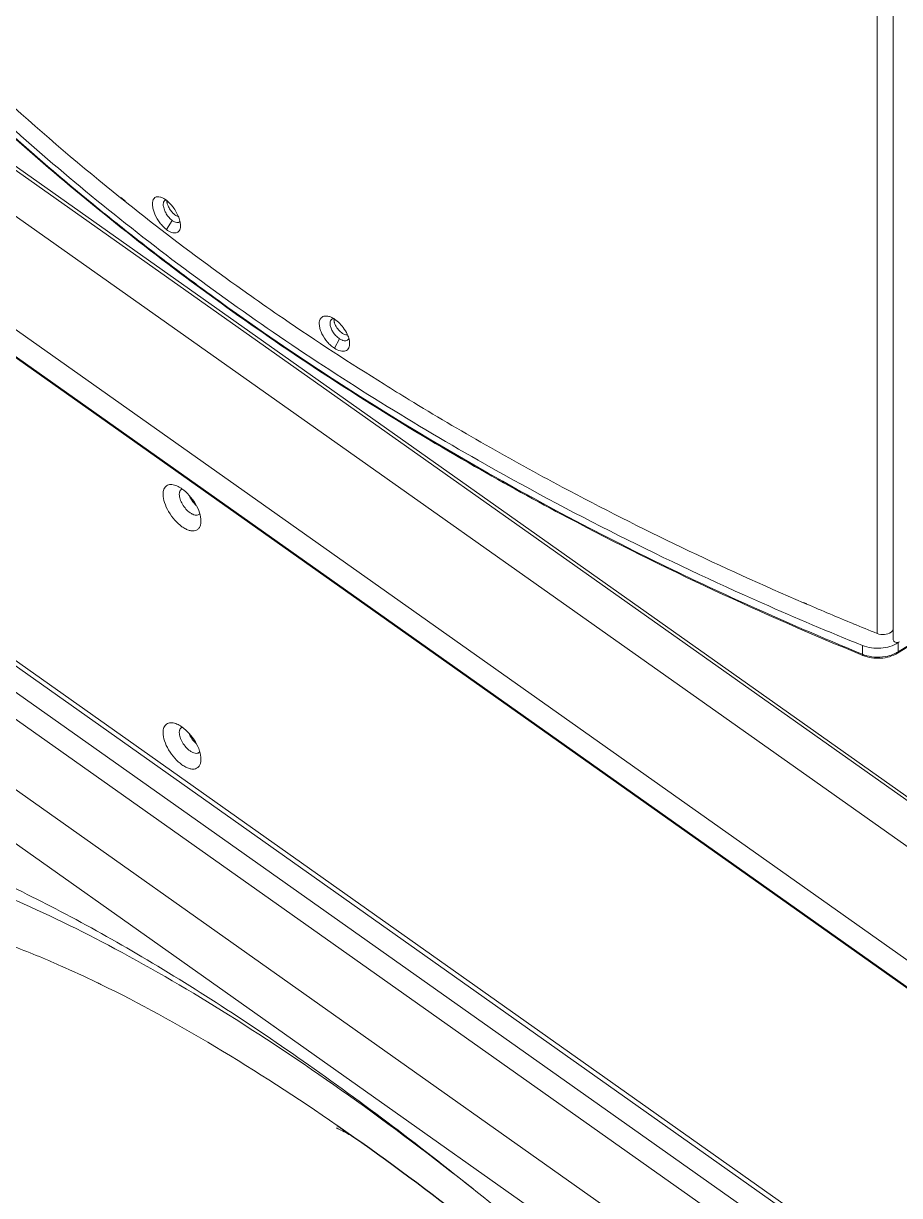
# Model space of a CAD drawing. Header units: millimetres. Extents: x 0 to 9253, y 0 to 2730.
# Drawn here: x 8609.7 to 8724.2, y 1543.4 to 1696.5 of the extents above; entities that cross this region are included whole.
import ezdxf

# ---------------------------------------------------------------- set-up
doc = ezdxf.new("R2010")
doc.units = ezdxf.units.MM
doc.layers.get('0').update_dxf_attribs({"lineweight": 13})
doc.layers.add('INTFCLR_5745', color=7, linetype='Continuous')
doc.layers.add('INTFCLR_5745_1_1', color=7, linetype='Continuous')

msp = doc.modelspace()

# ---------------------------------------------------------------- linework, layer by layer
at = {"color": 7, "linetype": 'Continuous'}
for p, q in [((8723.39, 1616.02), (8723.39, 1821.2)), ((8721.29, 1820.47), (8721.29, 1616.83)), ((8799.8, 1536.23), (8475.24, 1765.73)), ((8488.68, 1762.73), (8795.56, 1545.73)), ((8795.21, 1545.48), (8488.32, 1762.48)), ((8790.61, 1527.9), (8467.46, 1756.4)), ((8512.36, 1721.12), (8745.71, 1556.12)), ((8513.78, 1720), (8746.87, 1555.17)), ((8790.61, 1476.99), (8467.46, 1705.49)), ((8468.17, 1695.8), (8789.9, 1468.3)), ((8468.17, 1688.73), (8789.9, 1461.23)), ((8468.17, 1688.73), (8789.9, 1461.23)), ((8747.12, 1515.4), (8513.78, 1680.4)), ((8747.12, 1514.69), (8513.78, 1679.69)), ((8745.71, 1512.28), (8512.36, 1677.28)), ((8622.41, 1673.75), (8622.98, 1673.3)), ((8622.46, 1673.78), (8623.03, 1673.33)), ((8628.41, 1669.61), (8629.15, 1670.8)), ((8639.17, 1661.13), (8639.39, 1660.98)), ((8639.17, 1661.13), (8639.39, 1660.98)), ((8650.32, 1657.92), (8650.31, 1657.81)), ((8650.49, 1657.82), (8650.31, 1657.81)), ((8650.36, 1654.09), (8651.04, 1655.32)), ((8711.67, 1620.84), (8712.07, 1620.66)), ((8711.7, 1620.87), (8712.1, 1620.7)), ((8734.22, 1620.63), (8723.96, 1614.26)), ((8734.29, 1620.79), (8724.03, 1614.43)), ((8724.21, 1615.75), (8724.03, 1615.63)), ((8724.03, 1614.43), (8724.03, 1615.63)), ((8719.36, 1615.26), (8719.36, 1614.12)), ((8631.7, 1603.15), (8631.82, 1603.23)), ((8650.72, 1552.56), (8650.82, 1552.49)), ((8650.74, 1552.51), (8650.84, 1552.43))]:
    msp.add_line(p, q, dxfattribs=at)
for centre, radius, start, end in [((8626.41, 1670.82), 3.29, 52.519, 53.9969), ((8630.52, 1672.59), 2.26, 230.0017, 232.512), ((8648.57, 1655.16), 3.28, 56.8479, 58.7382), ((8887.12, 2028.41), 443.73, 246.7659, 247.6166), ((8888.95, 2032.84), 448.53, 247.6155, 248.0496), ((8721.14, 1618.45), 4.68, 247.6998, 248.9898), ((8721.98, 1617.72), 3.88, 299.8644, 301.8963), ((8548.02, 1423.62), 163.93, 64.0103, 64.2258), ((8643.74, 1537.86), 15.93, 64.036, 64.3375)]:
    msp.add_arc(centre, radius, start, end, dxfattribs=at)
for points, knots in [([(8575.96, 1715.41), (8582.02, 1707.98), (8595.17, 1693.51), (8617.25, 1673.51), (8641.85, 1655), (8659.52, 1643.92), (8668.69, 1638.66)], [0, 0, 0, 0, 0.237758, 0.483668, 0.737814, 1, 1, 1, 1]), ([(8617.99, 1673.6), (8610.22, 1679.99), (8595.5, 1693.26), (8582.15, 1707.91), (8576, 1715.44)], [0, 0, 0, 0, 0.508577, 1, 1, 1, 1]), ([(8669.16, 1639.45), (8660, 1644.66), (8642.37, 1655.64), (8617.81, 1674.06), (8595.74, 1694.02), (8582.61, 1708.48), (8576.54, 1715.91)], [0, 0, 0, 0, 0.261657, 0.515587, 0.761654, 1, 1, 1, 1]), ([(8585.1, 1709.06), (8587.89, 1705.93), (8599.56, 1693.38), (8612.32, 1681.85), (8622.41, 1673.75)], [0, 0, 0, 0, 0.244822, 1, 1, 1, 1]), ([(8627.24, 1673.89), (8627.12, 1673.88), (8626.9, 1673.8), (8626.75, 1673.61), (8626.7, 1673.51)], [0, 0, 0, 0, 0.495877, 1, 1, 1, 1]), ([(8627.77, 1673.8), (8627.72, 1673.82), (8627.55, 1673.87), (8627.37, 1673.9), (8627.24, 1673.89)], [0, 0, 0, 0, 0.276366, 1, 1, 1, 1]), ([(8617.99, 1673.6), (8619.1, 1672.68), (8621.91, 1670.41), (8626.47, 1666.82), (8629.95, 1664.19), (8631.71, 1662.89)], [0, 0, 0, 0, 0.248177, 0.622893, 1, 1, 1, 1]), ([(8622.98, 1673.3), (8624.29, 1672.25), (8629.59, 1668.08), (8635.02, 1664.06), (8639.17, 1661.13)], [0, 0, 0, 0, 0.248071, 1, 1, 1, 1]), ([(8626.7, 1673.51), (8626.64, 1673.39), (8626.57, 1673.12), (8626.59, 1672.65), (8626.7, 1672.13), (8626.98, 1671.37), (8627.41, 1670.64), (8627.95, 1670.01), (8628.26, 1669.73), (8628.41, 1669.61)], [0, 0, 0, 0, 0.084889, 0.187709, 0.307676, 0.441609, 0.728359, 0.869139, 1, 1, 1, 1]), ([(8628.34, 1673.48), (8628.3, 1673.52), (8628.11, 1673.64), (8627.92, 1673.74), (8627.77, 1673.8)], [0, 0, 0, 0, 0.270135, 1, 1, 1, 1]), ([(8628.02, 1672.63), (8628.01, 1672.67), (8627.99, 1672.83), (8627.99, 1672.99), (8628.02, 1673.1)], [0, 0, 0, 0, 0.276991, 1, 1, 1, 1]), ([(8628.02, 1673.1), (8628.02, 1673.13), (8628.06, 1673.24), (8628.12, 1673.35), (8628.19, 1673.4)], [0, 0, 0, 0, 0.277812, 1, 1, 1, 1]), ([(8628.32, 1671.81), (8628.28, 1671.88), (8628.15, 1672.14), (8628.06, 1672.42), (8628.02, 1672.63)], [0, 0, 0, 0, 0.267528, 1, 1, 1, 1]), ([(8628.74, 1673.14), (8628.72, 1673.17), (8628.61, 1673.27), (8628.5, 1673.36), (8628.41, 1673.43)], [0, 0, 0, 0, 0.257227, 1, 1, 1, 1]), ([(8628.46, 1673.41), (8628.46, 1673.4), (8628.46, 1673.32), (8628.47, 1673.24), (8628.48, 1673.18)], [0, 0, 0, 0, 0.23618, 1, 1, 1, 1]), ([(8628.48, 1673.18), (8628.49, 1673.14), (8628.52, 1672.97), (8628.58, 1672.8), (8628.63, 1672.68)], [0, 0, 0, 0, 0.234195, 1, 1, 1, 1]), ([(8628.63, 1672.68), (8628.71, 1672.51), (8628.89, 1672.18), (8629.22, 1671.76), (8629.58, 1671.46), (8629.86, 1671.33), (8629.98, 1671.31)], [0, 0, 0, 0, 0.281936, 0.560247, 0.806183, 1, 1, 1, 1]), ([(8629.61, 1672.05), (8629.55, 1672.15), (8629.3, 1672.55), (8628.99, 1672.91), (8628.74, 1673.14)], [0, 0, 0, 0, 0.255602, 1, 1, 1, 1]), ([(8629.07, 1670.86), (8628.92, 1670.99), (8628.64, 1671.28), (8628.41, 1671.62), (8628.32, 1671.81)], [0, 0, 0, 0, 0.486027, 1, 1, 1, 1]), ([(8630.18, 1670.68), (8630.14, 1670.62), (8630, 1670.51), (8629.73, 1670.5), (8629.44, 1670.6), (8629.24, 1670.72), (8629.15, 1670.8)], [0, 0, 0, 0, 0.197488, 0.412219, 0.67751, 1, 1, 1, 1]), ([(8630.18, 1670.68), (8630.13, 1670.92), (8629.97, 1671.39), (8629.74, 1671.83), (8629.61, 1672.05)], [0, 0, 0, 0, 0.478308, 1, 1, 1, 1]), ([(8628.41, 1669.61), (8628.62, 1669.45), (8628.94, 1669.26), (8629.39, 1669.15), (8629.68, 1669.15), (8629.92, 1669.26), (8630.1, 1669.45), (8630.22, 1669.72), (8630.25, 1669.92), (8630.25, 1670.03)], [0, 0, 0, 0, 0.314459, 0.442818, 0.553813, 0.654419, 0.756039, 0.868974, 1, 1, 1, 1]), ([(8630.25, 1670.03), (8630.25, 1670.08), (8630.25, 1670.3), (8630.22, 1670.52), (8630.18, 1670.68)], [0, 0, 0, 0, 0.230844, 1, 1, 1, 1]), ([(8631.71, 1662.89), (8632.19, 1662.53), (8634.13, 1661.1), (8636.09, 1659.69), (8637.56, 1658.65)], [0, 0, 0, 0, 0.249311, 1, 1, 1, 1]), ([(8639.39, 1660.98), (8640.8, 1659.97), (8646.55, 1655.98), (8652.4, 1652.16), (8656.87, 1649.38)], [0, 0, 0, 0, 0.248118, 1, 1, 1, 1]), ([(8719.36, 1614.12), (8711.95, 1617.15), (8683.51, 1629.68), (8656.38, 1645.29), (8637.56, 1658.65)], [0, 0, 0, 0, 0.257547, 1, 1, 1, 1]), ([(8648.51, 1657.88), (8648.38, 1657.64), (8648.36, 1657.14), (8648.51, 1656.51), (8648.81, 1655.76), (8649.28, 1655.05), (8649.87, 1654.45), (8650.2, 1654.2), (8650.36, 1654.09)], [0, 0, 0, 0, 0.187325, 0.306257, 0.43896, 0.724731, 0.866634, 1, 1, 1, 1]), ([(8648.85, 1658.22), (8648.78, 1658.19), (8648.64, 1658.09), (8648.55, 1657.96), (8648.51, 1657.88)], [0, 0, 0, 0, 0.492142, 1, 1, 1, 1]), ([(8649.74, 1658.22), (8649.66, 1658.24), (8649.37, 1658.32), (8649.04, 1658.32), (8648.85, 1658.22)], [0, 0, 0, 0, 0.288452, 1, 1, 1, 1]), ([(8650.27, 1657.97), (8650.23, 1657.99), (8650.06, 1658.09), (8649.88, 1658.17), (8649.74, 1658.22)], [0, 0, 0, 0, 0.26481, 1, 1, 1, 1]), ([(8649.82, 1657.08), (8649.8, 1657.19), (8649.78, 1657.4), (8649.85, 1657.69), (8650.02, 1657.9), (8650.19, 1657.96), (8650.27, 1657.97)], [0, 0, 0, 0, 0.306239, 0.559167, 0.777555, 1, 1, 1, 1]), ([(8651.04, 1655.32), (8650.89, 1655.41), (8650.6, 1655.66), (8650.24, 1656.09), (8649.97, 1656.57), (8649.85, 1656.91), (8649.82, 1657.08)], [0, 0, 0, 0, 0.247334, 0.510735, 0.768697, 1, 1, 1, 1]), ([(8650.31, 1657.81), (8650.31, 1657.8), (8650.31, 1657.72), (8650.32, 1657.64), (8650.34, 1657.58)], [0, 0, 0, 0, 0.236778, 1, 1, 1, 1]), ([(8650.34, 1657.58), (8650.34, 1657.54), (8650.38, 1657.36), (8650.45, 1657.2), (8650.51, 1657.08)], [0, 0, 0, 0, 0.234344, 1, 1, 1, 1]), ([(8651.66, 1656.6), (8651.49, 1656.86), (8651.09, 1657.34), (8650.61, 1657.74), (8650.36, 1657.91)], [0, 0, 0, 0, 0.515294, 1, 1, 1, 1]), ([(8650.51, 1657.08), (8650.62, 1656.86), (8650.88, 1656.47), (8651.24, 1656.16), (8651.43, 1656.03)], [0, 0, 0, 0, 0.51021, 1, 1, 1, 1]), ([(8651.43, 1656.03), (8651.49, 1656), (8651.69, 1655.88), (8651.93, 1655.81), (8652.09, 1655.82)], [0, 0, 0, 0, 0.28903, 1, 1, 1, 1]), ([(8652.24, 1655.42), (8652.21, 1655.52), (8652.07, 1655.93), (8651.85, 1656.32), (8651.66, 1656.6)], [0, 0, 0, 0, 0.235342, 1, 1, 1, 1]), ([(8650.36, 1654.09), (8650.61, 1653.93), (8650.98, 1653.75), (8651.5, 1653.68), (8651.82, 1653.73), (8652.08, 1653.89), (8652.26, 1654.14), (8652.36, 1654.47), (8652.36, 1654.71), (8652.35, 1654.84)], [0, 0, 0, 0, 0.305775, 0.431855, 0.542075, 0.644054, 0.748715, 0.865464, 1, 1, 1, 1]), ([(8651.52, 1655.1), (8651.48, 1655.11), (8651.31, 1655.16), (8651.16, 1655.24), (8651.04, 1655.32)], [0, 0, 0, 0, 0.229007, 1, 1, 1, 1]), ([(8652.25, 1655.41), (8652.22, 1655.35), (8652.16, 1655.22), (8651.91, 1655.05), (8651.67, 1655.06), (8651.52, 1655.1)], [0, 0, 0, 0, 0.243655, 0.473938, 1, 1, 1, 1]), ([(8652.35, 1654.84), (8652.35, 1654.89), (8652.33, 1655.08), (8652.29, 1655.28), (8652.24, 1655.42)], [0, 0, 0, 0, 0.235824, 1, 1, 1, 1]), ([(8656.87, 1649.38), (8657.95, 1648.7), (8662.33, 1646), (8666.76, 1643.39), (8670.12, 1641.48)], [0, 0, 0, 0, 0.248701, 1, 1, 1, 1]), ([(8670.12, 1641.48), (8673.43, 1639.59), (8686.98, 1632.13), (8700.96, 1625.44), (8711.67, 1620.84)], [0, 0, 0, 0, 0.246538, 1, 1, 1, 1]), ([(8668.69, 1638.66), (8672.7, 1636.36), (8689.19, 1627.29), (8706.29, 1619.34), (8719.42, 1613.96)], [0, 0, 0, 0, 0.245843, 1, 1, 1, 1]), ([(8719.36, 1615.26), (8714.98, 1617.03), (8697.86, 1624.26), (8681.21, 1632.6), (8669.16, 1639.45)], [0, 0, 0, 0, 0.254036, 1, 1, 1, 1]), ([(8629.63, 1636.17), (8629.51, 1636.21), (8629.29, 1636.27), (8628.97, 1636.3), (8628.68, 1636.25), (8628.42, 1636.12), (8628.22, 1635.93), (8628.08, 1635.66), (8627.99, 1635.35), (8627.98, 1635.12), (8627.98, 1635)], [0, 0, 0, 0, 0.14495, 0.274135, 0.390669, 0.49998, 0.609256, 0.725849, 0.855287, 1, 1, 1, 1]), ([(8630.45, 1635.73), (8630.38, 1635.78), (8630.12, 1635.95), (8629.84, 1636.09), (8629.63, 1636.17)], [0, 0, 0, 0, 0.268305, 1, 1, 1, 1]), ([(8630.36, 1635.64), (8630.34, 1635.62), (8630.26, 1635.55), (8630.2, 1635.46), (8630.17, 1635.39)], [0, 0, 0, 0, 0.241395, 1, 1, 1, 1]), ([(8632.93, 1631.5), (8632.93, 1631.87), (8632.76, 1632.66), (8632.23, 1633.81), (8631.45, 1634.88), (8630.8, 1635.48), (8630.45, 1635.73)], [0, 0, 0, 0, 0.217692, 0.475355, 0.7463, 1, 1, 1, 1]), ([(8627.98, 1635), (8627.98, 1634.64), (8628.14, 1633.84), (8628.68, 1632.7), (8629.45, 1631.63), (8630.1, 1631.02), (8630.45, 1630.78)], [0, 0, 0, 0, 0.217692, 0.475355, 0.7463, 1, 1, 1, 1]), ([(8630.12, 1635.21), (8630.11, 1635.2), (8630.1, 1635.13), (8630.1, 1635.06), (8630.1, 1635)], [0, 0, 0, 0, 0.239748, 1, 1, 1, 1]), ([(8630.1, 1635), (8630.1, 1634.79), (8630.19, 1634.34), (8630.5, 1633.69), (8630.94, 1633.08), (8631.31, 1632.73), (8631.51, 1632.59)], [0, 0, 0, 0, 0.217686, 0.475354, 0.746305, 1, 1, 1, 1]), ([(8630.17, 1635.39), (8630.16, 1635.38), (8630.14, 1635.32), (8630.12, 1635.26), (8630.12, 1635.21)], [0, 0, 0, 0, 0.239653, 1, 1, 1, 1]), ([(8632.32, 1633.54), (8632.11, 1633.73), (8631.73, 1634.16), (8631.45, 1634.66), (8631.34, 1634.92)], [0, 0, 0, 0, 0.500036, 1, 1, 1, 1]), ([(8631.43, 1634.82), (8631.48, 1634.71), (8631.71, 1634.29), (8632, 1633.91), (8632.26, 1633.65)], [0, 0, 0, 0, 0.247954, 1, 1, 1, 1]), ([(8631.51, 1632.59), (8631.62, 1632.51), (8631.82, 1632.39), (8632.14, 1632.28), (8632.43, 1632.26), (8632.6, 1632.32), (8632.67, 1632.37)], [0, 0, 0, 0, 0.312078, 0.579925, 0.804193, 1, 1, 1, 1]), ([(8630.45, 1630.78), (8630.6, 1630.67), (8630.91, 1630.48), (8631.37, 1630.29), (8631.81, 1630.2), (8632.2, 1630.24), (8632.53, 1630.4), (8632.76, 1630.69), (8632.9, 1631.07), (8632.93, 1631.35), (8632.93, 1631.5)], [0, 0, 0, 0, 0.165275, 0.312003, 0.439056, 0.549496, 0.65067, 0.753357, 0.867921, 1, 1, 1, 1]), ([(8723.1, 1617), (8723.13, 1617.02), (8723.24, 1617.1), (8723.33, 1617.2), (8723.39, 1617.29)], [0, 0, 0, 0, 0.261174, 1, 1, 1, 1]), ([(8719.36, 1615.26), (8719.73, 1615.11), (8720.54, 1614.9), (8722.15, 1614.85), (8723.37, 1615.2), (8724.03, 1615.63)], [0, 0, 0, 0, 0.250476, 0.509264, 1, 1, 1, 1]), ([(8721.29, 1616.83), (8721.58, 1616.71), (8722.23, 1616.63), (8722.85, 1616.82), (8723.1, 1617)], [0, 0, 0, 0, 0.510639, 1, 1, 1, 1]), ([(8724.21, 1615.75), (8724.14, 1615.7), (8723.96, 1615.65), (8723.68, 1615.67), (8723.46, 1615.79), (8723.39, 1615.95), (8723.39, 1616.01)], [0, 0, 0, 0, 0.267603, 0.545787, 0.793767, 1, 1, 1, 1]), ([(8719.42, 1613.96), (8719.41, 1613.96), (8719.38, 1613.98), (8719.36, 1614.04), (8719.36, 1614.09), (8719.36, 1614.12)], [0, 0, 0, 0, 0.17981, 0.52708, 1, 1, 1, 1]), ([(8719.42, 1613.96), (8720.15, 1613.66), (8721.74, 1613.42), (8723.31, 1613.86), (8723.96, 1614.26)], [0, 0, 0, 0, 0.507514, 1, 1, 1, 1]), ([(8723.53, 1614.16), (8723.26, 1614.04), (8722.1, 1613.66), (8720.81, 1613.68), (8719.93, 1613.92)], [0, 0, 0, 0, 0.24335, 1, 1, 1, 1]), ([(8723.91, 1614.36), (8723.88, 1614.34), (8723.76, 1614.27), (8723.63, 1614.21), (8723.53, 1614.16)], [0, 0, 0, 0, 0.246352, 1, 1, 1, 1]), ([(8723.96, 1614.26), (8723.97, 1614.27), (8724.01, 1614.31), (8724.03, 1614.38), (8724.03, 1614.43)], [0, 0, 0, 0, 0.217509, 1, 1, 1, 1]), ([(8719.93, 1613.92), (8719.89, 1613.93), (8719.73, 1613.98), (8719.57, 1614.03), (8719.46, 1614.08)], [0, 0, 0, 0, 0.252779, 1, 1, 1, 1]), ([(8629.63, 1605.06), (8629.51, 1605.1), (8629.29, 1605.16), (8628.97, 1605.18), (8628.68, 1605.13), (8628.42, 1605.01), (8628.22, 1604.81), (8628.08, 1604.55), (8627.99, 1604.24), (8627.98, 1604.01), (8627.98, 1603.89)], [0, 0, 0, 0, 0.14495, 0.274135, 0.390669, 0.49998, 0.609256, 0.725849, 0.855287, 1, 1, 1, 1]), ([(8630.45, 1604.61), (8630.38, 1604.66), (8630.12, 1604.84), (8629.84, 1604.98), (8629.63, 1605.06)], [0, 0, 0, 0, 0.268305, 1, 1, 1, 1]), ([(8627.98, 1603.89), (8627.98, 1603.52), (8628.14, 1602.73), (8628.68, 1601.59), (8629.45, 1600.52), (8630.1, 1599.91), (8630.45, 1599.67)], [0, 0, 0, 0, 0.217692, 0.475355, 0.7463, 1, 1, 1, 1]), ([(8630.12, 1604.1), (8630.11, 1604.08), (8630.1, 1604.01), (8630.1, 1603.94), (8630.1, 1603.89)], [0, 0, 0, 0, 0.239748, 1, 1, 1, 1]), ([(8630.1, 1603.89), (8630.1, 1603.68), (8630.19, 1603.23), (8630.5, 1602.57), (8630.94, 1601.96), (8631.31, 1601.62), (8631.51, 1601.48)], [0, 0, 0, 0, 0.217686, 0.475354, 0.746305, 1, 1, 1, 1]), ([(8630.17, 1604.28), (8630.16, 1604.26), (8630.14, 1604.21), (8630.12, 1604.15), (8630.12, 1604.1)], [0, 0, 0, 0, 0.239653, 1, 1, 1, 1]), ([(8630.36, 1604.52), (8630.34, 1604.51), (8630.26, 1604.44), (8630.2, 1604.35), (8630.17, 1604.28)], [0, 0, 0, 0, 0.241395, 1, 1, 1, 1]), ([(8632.93, 1600.39), (8632.93, 1600.76), (8632.76, 1601.55), (8632.23, 1602.69), (8631.45, 1603.76), (8630.8, 1604.37), (8630.45, 1604.61)], [0, 0, 0, 0, 0.217692, 0.475355, 0.7463, 1, 1, 1, 1]), ([(8632.32, 1602.43), (8632.11, 1602.61), (8631.73, 1603.05), (8631.45, 1603.54), (8631.34, 1603.81)], [0, 0, 0, 0, 0.500036, 1, 1, 1, 1]), ([(8630.45, 1599.67), (8630.6, 1599.56), (8630.91, 1599.37), (8631.37, 1599.17), (8631.81, 1599.09), (8632.2, 1599.13), (8632.53, 1599.29), (8632.76, 1599.58), (8632.9, 1599.96), (8632.93, 1600.24), (8632.93, 1600.39)], [0, 0, 0, 0, 0.165275, 0.312003, 0.439056, 0.549496, 0.65067, 0.753357, 0.867921, 1, 1, 1, 1]), ([(8631.51, 1601.48), (8631.62, 1601.4), (8631.82, 1601.28), (8632.14, 1601.16), (8632.43, 1601.15), (8632.6, 1601.21), (8632.67, 1601.26)], [0, 0, 0, 0, 0.312078, 0.579925, 0.804193, 1, 1, 1, 1]), ([(8695.13, 1521.36), (8691.21, 1524.96), (8683.36, 1531.96), (8671.45, 1541.98), (8659.61, 1551.31), (8647.94, 1559.89), (8636.54, 1567.65), (8625.5, 1574.53), (8614.92, 1580.46), (8607.92, 1583.9), (8604.52, 1585.43)], [0, 0, 0, 0, 0.143339, 0.283342, 0.418983, 0.549281, 0.673321, 0.790264, 0.899365, 1, 1, 1, 1]), ([(8607.98, 1582.25), (8612.64, 1580.27), (8622.35, 1575.51), (8637.1, 1566.86), (8652.7, 1556.35), (8663.15, 1548.49), (8668.46, 1544.29)], [0, 0, 0, 0, 0.212329, 0.452211, 0.716119, 1, 1, 1, 1]), ([(8576.81, 1577.57), (8578.3, 1578.77), (8581.3, 1580.03), (8585.81, 1580.65), (8590.14, 1580.59), (8595.1, 1579.91), (8600.64, 1578.61), (8606.71, 1576.66), (8610.87, 1575.01), (8613.03, 1574.09)], [0, 0, 0, 0, 0.15178, 0.248015, 0.361923, 0.494161, 0.644797, 0.813537, 1, 1, 1, 1]), ([(8752.45, 1354.32), (8750.02, 1355.38), (8745.04, 1357.71), (8734.66, 1363.2), (8721.05, 1371.55), (8704.33, 1383.4), (8687.15, 1397.11), (8669.91, 1412.35), (8653, 1428.78), (8636.81, 1446.02), (8621.72, 1463.67), (8608.07, 1481.32), (8596.18, 1498.58), (8587.73, 1512.66), (8582.11, 1523.44), (8578.61, 1530.95), (8575.72, 1538.07), (8573.46, 1544.77), (8571.85, 1551.01), (8570.88, 1556.75), (8570.57, 1561.97), (8570.92, 1566.64), (8571.95, 1570.74), (8573.13, 1573.16), (8573.83, 1574.22)], [0, 0, 0, 0, 0.026784, 0.055565, 0.118608, 0.188051, 0.262549, 0.340591, 0.420555, 0.50076, 0.579518, 0.655186, 0.726214, 0.791206, 0.821066, 0.848998, 0.874903, 0.898713, 0.920392, 0.939955, 0.957475, 0.973113, 0.987146, 1, 1, 1, 1]), ([(8752.45, 1354.33), (8750.02, 1355.38), (8745.04, 1357.71), (8734.66, 1363.2), (8721.05, 1371.55), (8704.33, 1383.41), (8687.15, 1397.11), (8669.91, 1412.35), (8653, 1428.78), (8636.81, 1446.02), (8621.72, 1463.67), (8608.07, 1481.33), (8596.18, 1498.58), (8587.73, 1512.67), (8582.11, 1523.44), (8578.61, 1530.95), (8575.72, 1538.07), (8573.46, 1544.77), (8571.85, 1551.01), (8570.88, 1556.75), (8570.57, 1561.97), (8570.92, 1566.64), (8571.95, 1570.75), (8573.13, 1573.16), (8573.83, 1574.22)], [0, 0, 0, 0, 0.026784, 0.055565, 0.118608, 0.188051, 0.262549, 0.340591, 0.420555, 0.50076, 0.579518, 0.655186, 0.726214, 0.791206, 0.821066, 0.848998, 0.874903, 0.898713, 0.920392, 0.939955, 0.957475, 0.973113, 0.987146, 1, 1, 1, 1]), ([(8752.74, 1354.97), (8750.34, 1356.01), (8745.41, 1358.32), (8735.14, 1363.75), (8721.68, 1372), (8705.14, 1383.69), (8688.14, 1397.21), (8671.07, 1412.25), (8654.31, 1428.47), (8638.24, 1445.5), (8623.22, 1462.96), (8609.6, 1480.45), (8597.68, 1497.58), (8589.17, 1511.58), (8583.47, 1522.32), (8579.89, 1529.82), (8576.9, 1536.95), (8574.53, 1543.67), (8572.79, 1549.95), (8571.69, 1555.75), (8571.22, 1561.04), (8571.41, 1565.8), (8572.25, 1570.01), (8573.3, 1572.52), (8573.94, 1573.64)], [0, 0, 0, 0, 0.026654, 0.055278, 0.117937, 0.186924, 0.260929, 0.338477, 0.417984, 0.49781, 0.576303, 0.651852, 0.722933, 0.788168, 0.818221, 0.846394, 0.872586, 0.896723, 0.918763, 0.938707, 0.956612, 0.972614, 0.986951, 1, 1, 1, 1]), ([(8752.74, 1354.97), (8750.34, 1356.01), (8745.41, 1358.32), (8735.14, 1363.74), (8721.68, 1372), (8705.14, 1383.69), (8688.14, 1397.21), (8671.07, 1412.25), (8654.31, 1428.47), (8638.24, 1445.5), (8623.22, 1462.96), (8609.6, 1480.45), (8597.68, 1497.58), (8589.17, 1511.58), (8583.47, 1522.32), (8579.89, 1529.82), (8576.9, 1536.95), (8574.53, 1543.67), (8572.79, 1549.95), (8571.69, 1555.75), (8571.22, 1561.04), (8571.41, 1565.8), (8572.25, 1570.01), (8573.3, 1572.52), (8573.94, 1573.63)], [0, 0, 0, 0, 0.026654, 0.055278, 0.117937, 0.186924, 0.260929, 0.338477, 0.417984, 0.49781, 0.576303, 0.651852, 0.722933, 0.788168, 0.818221, 0.846394, 0.872586, 0.896723, 0.918763, 0.938707, 0.956612, 0.972614, 0.986951, 1, 1, 1, 1]), ([(8613.03, 1574.09), (8613.54, 1573.87), (8615.65, 1572.96), (8617.74, 1571.99), (8619.3, 1571.24)], [0, 0, 0, 0, 0.243081, 1, 1, 1, 1]), ([(8752.88, 1355.33), (8750.55, 1356.32), (8745.79, 1358.51), (8735.87, 1363.67), (8722.84, 1371.53), (8706.83, 1382.7), (8690.33, 1395.64), (8673.7, 1410.07), (8657.31, 1425.68), (8641.52, 1442.13), (8626.68, 1459.07), (8613.09, 1476.11), (8601.06, 1492.9), (8592.35, 1506.69), (8586.4, 1517.33), (8582.59, 1524.81), (8579.34, 1531.97), (8576.66, 1538.76), (8574.58, 1545.15), (8573.1, 1551.09), (8572.22, 1556.58), (8571.9, 1562.88), (8572.52, 1567.41), (8573.49, 1570.05)], [0, 0, 0, 0, 0.026047, 0.054015, 0.115248, 0.182721, 0.255211, 0.331336, 0.409605, 0.488466, 0.56635, 0.641716, 0.713096, 0.77914, 0.809792, 0.838688, 0.865722, 0.890806, 0.913882, 0.934924, 0.953949, 0.971033, 1, 1, 1, 1]), ([(8752.88, 1355.33), (8750.55, 1356.32), (8745.79, 1358.52), (8735.87, 1363.67), (8722.84, 1371.53), (8706.83, 1382.7), (8690.33, 1395.64), (8673.7, 1410.07), (8657.31, 1425.68), (8641.52, 1442.14), (8626.68, 1459.07), (8613.09, 1476.12), (8601.06, 1492.9), (8592.35, 1506.69), (8586.4, 1517.33), (8582.59, 1524.81), (8579.34, 1531.97), (8576.66, 1538.76), (8574.58, 1545.15), (8573.1, 1551.1), (8572.22, 1556.58), (8571.9, 1562.88), (8572.52, 1567.42), (8573.49, 1570.05)], [0, 0, 0, 0, 0.026047, 0.054015, 0.115248, 0.182721, 0.255211, 0.331336, 0.409605, 0.488466, 0.56635, 0.641716, 0.713096, 0.77914, 0.809792, 0.838688, 0.865722, 0.890806, 0.913882, 0.934924, 0.953949, 0.971033, 1, 1, 1, 1]), ([(8619.86, 1570.97), (8624.93, 1568.5), (8635.45, 1562.7), (8645.5, 1556.17), (8650.72, 1552.56)], [0, 0, 0, 0, 0.471106, 1, 1, 1, 1]), ([(8650.71, 1552.19), (8650.81, 1552.14), (8651.48, 1551.81), (8652.13, 1551.46), (8652.68, 1551.16)], [0, 0, 0, 0, 0.150744, 1, 1, 1, 1]), ([(8650.82, 1552.49), (8656.39, 1548.64), (8667.62, 1540.34), (8684.19, 1526.73), (8700.74, 1511.79), (8716.93, 1495.82), (8732.42, 1479.16), (8746.88, 1462.17), (8760.01, 1445.19), (8767.99, 1433.71), (8771.68, 1428.03)], [0, 0, 0, 0, 0.116374, 0.240038, 0.368666, 0.499816, 0.630989, 0.759687, 0.883467, 1, 1, 1, 1]), ([(8650.82, 1552.48), (8656.39, 1548.63), (8667.62, 1540.34), (8684.19, 1526.73), (8700.74, 1511.78), (8716.93, 1495.82), (8732.42, 1479.16), (8746.88, 1462.17), (8760.01, 1445.19), (8767.99, 1433.71), (8771.68, 1428.03)], [0, 0, 0, 0, 0.116374, 0.240038, 0.368666, 0.499816, 0.630989, 0.759687, 0.883467, 1, 1, 1, 1])]:
    msp.add_open_spline(points, degree=3, knots=knots, dxfattribs=at)
for points in [[(8628.19, 1673.4), (8628.23, 1673.44), (8628.29, 1673.46), (8628.34, 1673.48)], [(8630.47, 1635.69), (8630.43, 1635.68), (8630.39, 1635.66), (8630.36, 1635.64)], [(8632.67, 1632.37), (8632.7, 1632.4), (8632.74, 1632.43), (8632.77, 1632.47)], [(8630.47, 1604.58), (8630.43, 1604.57), (8630.39, 1604.55), (8630.36, 1604.52)], [(8632.67, 1601.26), (8632.7, 1601.28), (8632.74, 1601.32), (8632.77, 1601.35)]]:
    msp.add_open_spline(points, degree=3, dxfattribs=at)
at = {"layer": 'INTFCLR_5745', "color": 7, "linetype": 'Continuous'}
for points, knots in [([(8573.83, 1574.22), (8573.13, 1573.16), (8571.95, 1570.75), (8570.92, 1566.64), (8570.57, 1561.97), (8570.88, 1556.75), (8571.85, 1551.01), (8573.46, 1544.77), (8575.72, 1538.07), (8578.61, 1530.95), (8582.11, 1523.44), (8587.73, 1512.67), (8596.18, 1498.58), (8608.07, 1481.33), (8621.72, 1463.67), (8636.81, 1446.02), (8653, 1428.78), (8669.91, 1412.35), (8687.15, 1397.11), (8704.33, 1383.41), (8721.05, 1371.55), (8734.66, 1363.2), (8745.04, 1357.71), (8750.02, 1355.38), (8752.45, 1354.33)], [0, 0, 0, 0, 0.012854, 0.026887, 0.042525, 0.060045, 0.079608, 0.101287, 0.125097, 0.151002, 0.178934, 0.208794, 0.273786, 0.344814, 0.420482, 0.49924, 0.579445, 0.659409, 0.737451, 0.811949, 0.881392, 0.944435, 0.973216, 1, 1, 1, 1]), ([(8573.94, 1573.64), (8573.3, 1572.52), (8572.25, 1570.01), (8571.41, 1565.8), (8571.22, 1561.04), (8571.69, 1555.75), (8572.79, 1549.95), (8574.53, 1543.67), (8576.9, 1536.95), (8579.89, 1529.82), (8583.47, 1522.32), (8589.17, 1511.58), (8597.68, 1497.58), (8609.6, 1480.45), (8623.22, 1462.96), (8638.24, 1445.5), (8654.31, 1428.47), (8671.07, 1412.25), (8688.14, 1397.21), (8705.14, 1383.69), (8721.68, 1372), (8735.14, 1363.75), (8745.41, 1358.32), (8750.34, 1356.01), (8752.74, 1354.97)], [0, 0, 0, 0, 0.013049, 0.027386, 0.043388, 0.061293, 0.081237, 0.103277, 0.127414, 0.153606, 0.181779, 0.211832, 0.277067, 0.348148, 0.423697, 0.50219, 0.582016, 0.661523, 0.739071, 0.813076, 0.882063, 0.944722, 0.973346, 1, 1, 1, 1]), ([(8650.82, 1552.49), (8656.39, 1548.64), (8667.62, 1540.34), (8684.19, 1526.73), (8700.74, 1511.79), (8716.93, 1495.82), (8732.42, 1479.16), (8746.88, 1462.17), (8760.01, 1445.19), (8767.99, 1433.71), (8771.68, 1428.03)], [0, 0, 0, 0, 0.116374, 0.240038, 0.368666, 0.499816, 0.630989, 0.759687, 0.883467, 1, 1, 1, 1])]:
    msp.add_open_spline(points, degree=3, knots=knots, dxfattribs=at)
at = {"layer": 'INTFCLR_5745_1_1', "color": 7, "linetype": 'Continuous'}
msp.add_open_spline([(8752.88, 1355.33), (8750.55, 1356.32), (8745.79, 1358.52), (8735.87, 1363.67), (8722.84, 1371.53), (8706.83, 1382.7), (8690.33, 1395.64), (8673.7, 1410.07), (8657.31, 1425.68), (8641.52, 1442.14), (8626.68, 1459.07), (8613.09, 1476.12), (8601.06, 1492.9), (8592.35, 1506.69), (8586.4, 1517.33), (8582.59, 1524.81), (8579.34, 1531.97), (8576.66, 1538.76), (8574.58, 1545.15), (8573.1, 1551.1), (8572.22, 1556.58), (8571.9, 1562.88), (8572.52, 1567.42), (8573.49, 1570.05)], degree=3, knots=[0, 0, 0, 0, 0.026047, 0.054015, 0.115248, 0.182721, 0.255211, 0.331336, 0.409605, 0.488466, 0.56635, 0.641716, 0.713096, 0.77914, 0.809792, 0.838688, 0.865722, 0.890806, 0.913882, 0.934924, 0.953949, 0.971033, 1, 1, 1, 1], dxfattribs=at)

doc.saveas('drawing.dxf')
